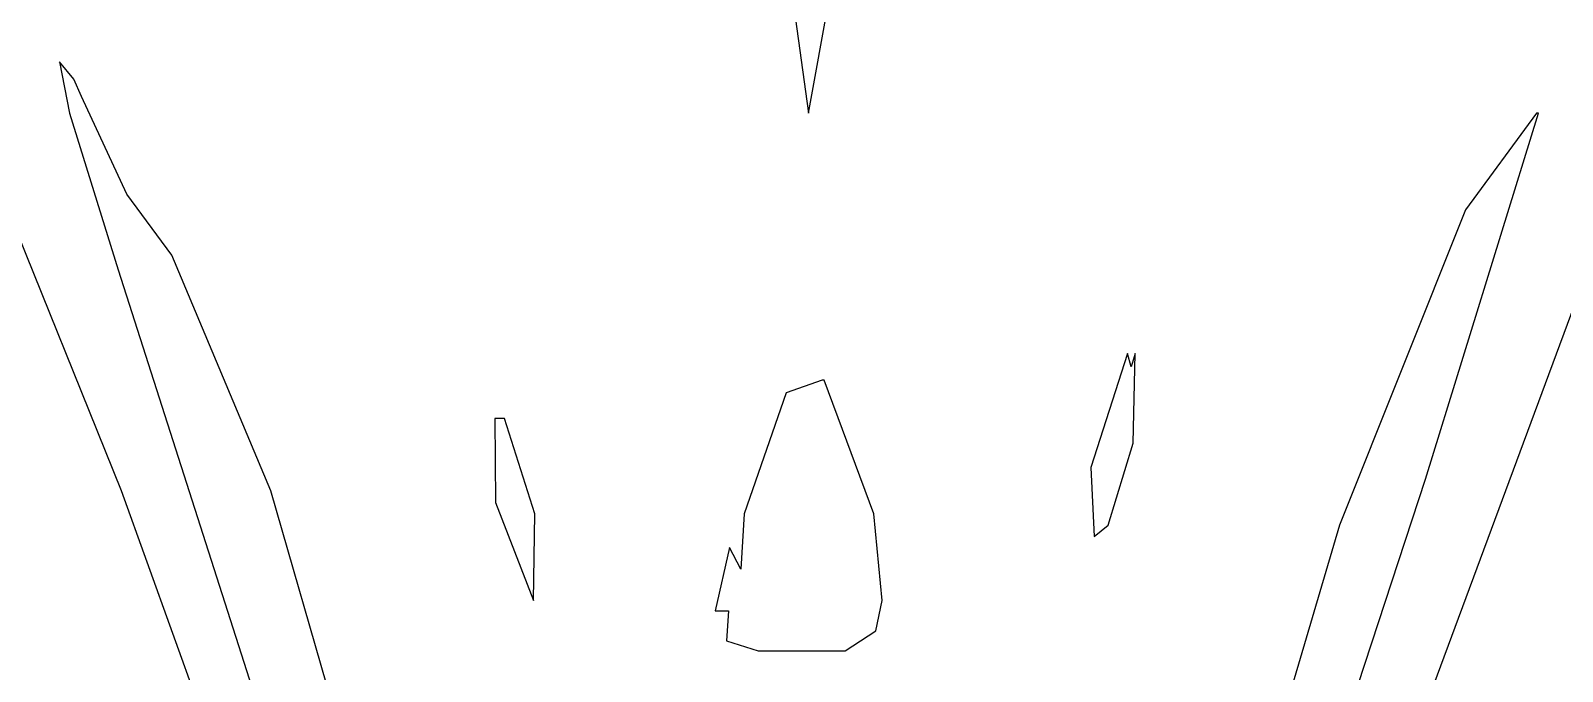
# Model space of a CAD drawing. Extents: x -57254 to 92099, y -1185 to 310651.
# Drawn here: x -13106 to 21059, y 26254 to 40556 of the extents above; entities that cross this region are included whole.
import ezdxf

# ---------------------------------------------------------------- set-up
doc = ezdxf.new("R2010")
doc.units = 0

msp = doc.modelspace()

# ---------------------------------------------------------------- linework, layer by layer
for p, q in [((27385.1675, 50816.9856), (12430.5687, 10395.1435)), ((3741.6688, 42330.9222), (4240.9639, 38710.8434)), ((4240.9639, 38710.8434), (4820.0923, 41903.1266)), ((-12144.8141, 39472.6027), (-12465.3685, 39862.2135)), ((-12465.3685, 39862.2135), (-12240.9639, 38710.8434)), ((-11974.7512, 39088.8565), (-12144.8141, 39472.6027)), ((-10959.3496, 36902.439), (-11974.7512, 39088.8565)), ((-12240.9639, 38710.8434), (-11156.9507, 35219.7309)), ((18003.2284, 30542.3729), (20530.1205, 38710.8434)), ((20481.9277, 38710.8434), (18898.524, 36556.2731)), ((20530.1205, 38710.8434), (20481.9277, 38710.8434)), ((-11079.2059, 30280.9304), (-13746.806, 36902.439)), ((-9953.4884, 35546.8503), (-10959.3496, 36902.439)), ((18898.524, 36556.2731), (16086.6142, 29515.748)), ((-7750.5514, 30280.9304), (-9953.4884, 35546.8503)), ((-11156.9507, 35219.7309), (-4665.8196, 14969.5044)), ((11361.1709, 33348.687), (10538.0711, 30807.1066)), ((11440.6671, 33051.3149), (11361.1709, 33348.687)), ((11533.362, 33348.687), (11440.6671, 33051.3149)), ((11485.0915, 31346.6996), (11533.362, 33348.687)), ((3746.782, 32468.2422), (2811.6459, 29767.6768)), ((4552.2515, 32757.859), (3746.782, 32468.2422)), ((4594.7324, 32757.859), (4552.2515, 32757.859)), ((5703.3076, 29767.6768), (4594.7324, 32757.859)), ((-2581.9621, 31900.2291), (-2748.594, 31900.2291)), ((-2748.594, 31900.2291), (-2735.7513, 30022.7182)), ((-2540.3041, 31900.2291), (-2581.9621, 31900.2291)), ((-1862.547, 29767.6768), (-2540.3041, 31900.2291)), ((10929.1339, 29515.748), (11485.0915, 31346.6996)), ((10538.0711, 30807.1066), (10613.1872, 29266.8754)), ((13073.234, 15501.6202), (18003.2284, 30542.3729)), ((-7957.3859, 21627.7628), (-11079.2059, 30280.9304)), ((-3645.5026, 16055.5556), (-7750.5514, 30280.9304)), ((-2735.7513, 30022.7182), (-1890.1265, 27834.8122)), ((-1890.1265, 27834.8122), (-1862.547, 29767.6768)), ((2811.6459, 29767.6768), (2731.7448, 28538.0477)), ((5887.8611, 27834.8122), (5703.3076, 29767.6768)), ((10613.1872, 29266.8754), (10929.1339, 29515.748)), ((16086.6142, 29515.748), (12730.2716, 18121.5697)), ((2483.0805, 29021.0035), (2160.6607, 27605.8559)), ((2731.7448, 28538.0477), (2483.0805, 29021.0035)), ((5743.9703, 27155.8442), (5887.8611, 27834.8122)), ((2160.6607, 27605.8559), (2460.961, 27605.8559)), ((2460.961, 27605.8559), (2413.5768, 26934.6984)), ((5063.8298, 26716.0675), (5743.9703, 27155.8442)), ((2413.5768, 26934.6984), (3119.5891, 26716.0675)), ((3119.5891, 26716.0675), (5063.8298, 26716.0675))]:
    msp.add_line(p, q)

doc.saveas('drawing.dxf')
